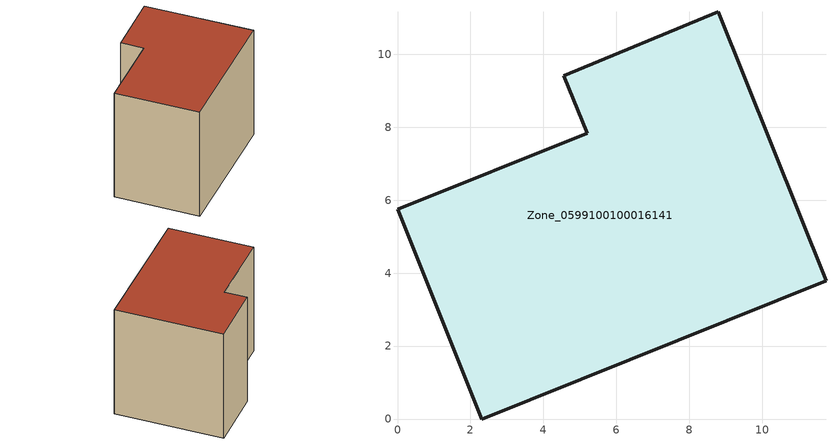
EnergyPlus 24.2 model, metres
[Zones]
Zone_0599100100016141
 floor ground (C_G): 8.79,11.16 11.75,3.79 2.31,0 0,5.75 5.2,7.84 4.56,9.41 z0
 wall outside (C_F): 0,5.75 2.31,0 11.75,3.79 8.79,11.16 4.56,9.41 5.2,7.84 0,5.75 z0:8.63
 roof outside (C_R): 8.79,11.16 4.56,9.41 5.2,7.84 0,5.75 2.31,0 11.75,3.79 z8.63
[BUILDING]
Pand.0599100100016141: North Axis=0; Terrain=City; Loads Convergence Tolerance Value=0.04; Temperature Convergence Tolerance Value=0.4; Solar Distribution=FullExterior; Maximum Number of Warmup Days=25; Minimum Number of Warmup Days=1
[Site:Location]
Rotterdam.The.Hague.AP_ZH_NLD Design_Conditions: Latitude=51.96; Longitude=4.45; Time Zone=1; Elevation=-4.5
[SITE:GROUNDTEMPERATURE:BUILDINGSURFACE]
18, 18, 18, 18, 18, 18, 18, 18, 18, 18, 18, 18
[MATERIAL] Thermal Absorptance=0.9; Solar Absorptance=0.7; Visible Absorptance=0.7
Name | Roughness | Thickness | Conductivity | Density | Specific Heat
G.TI.2015-2018 | MediumSmooth | 0.15 | 0.0428571 | 540 | 1210
F.TI.2015-2018 | Rough | 0.3 | 0.0666667 | 1920 | 840
R.TI.2015-2018 | MediumRough | 0.2 | 0.0333333 | 1500 | 1000
[CONSTRUCTION]
C_G: G.TI.2015-2018
C_F: F.TI.2015-2018
C_R: R.TI.2015-2018
[ZONE]
Zone_0599100100016141: Type=1; Multiplier=1; Ceiling Height=Autocalculate; Volume=Autocalculate; Floor Area=autocalculate; Part of Total Floor Area=Yes
[ZONEINFILTRATION:DESIGNFLOWRATE]
Infil_Zone_0599100100016141: Zone or ZoneList or Space or SpaceList=Zone_0599100100016141; Schedule=AlwaysOn; Design Flow Rate Calculation Method=Flow/Area; Flow Rate per Floor Area=0.0015; Constant Term Coefficient=1; Temperature Term Coefficient=0; Velocity Term Coefficient=0; Velocity Squared Term Coefficient=0
[HVACTEMPLATE:ZONE:IDEALLOADSAIRSYSTEM]
Zone_0599100100016141: Maximum Heating Supply Air Temperature=50; Minimum Cooling Supply Air Temperature=13; Maximum Heating Supply Air Humidity Ratio=0.0156; Minimum Cooling Supply Air Humidity Ratio=0.0077; Heating Limit=NoLimit; Cooling Limit=NoLimit; Dehumidification Control Type=ConstantSensibleHeatRatio; Cooling Sensible Heat Ratio=0.7; Dehumidification Setpoint=60; Humidification Control Type=None; Humidification Setpoint=30; Outdoor Air Method=None; Outdoor Air Flow Rate per Person=0.00944; Outdoor Air Flow Rate per Zone Floor Area=0; Outdoor Air Flow Rate per Zone=0; Demand Controlled Ventilation Type=None; Outdoor Air Economizer Type=NoEconomizer; Heat Recovery Type=None; Sensible Heat Recovery Effectiveness=0.7; Latent Heat Recovery Effectiveness=0.65
[ZONECONTROL:THERMOSTAT]
ThermostatControl_Zone_0599100100016141: Zone or ZoneList=Zone_0599100100016141; Control Type Schedule=DualSetpointControlType; Control 1=Thermostat_Zone_0599100100016141; Temperature Difference Between Cutout And Setpoint=0
[THERMOSTATSETPOINT:DUALSETPOINT]
Thermostat_Zone_0599100100016141: Heating Setpoint Temperature Schedule=HeatingSetpoint_Zone_0599100100016141; Cooling Setpoint Temperature Schedule=CoolingSetpoint_Zone_0599100100016141
[SCHEDULE:COMPACT]
HeatingSetpoint_Zone_0599100100016141: Through: 12/31, For: AllDays, Until: 24:00, 21
CoolingSetpoint_Zone_0599100100016141: Through: 12/31, For: AllDays, Until: 24:00, 24
DualSetpointControlType: Through: 12/31, For: AllDays, Until: 24:00, 4
AlwaysOn: Through: 12/31, For: AllDays, Until: 24:00, 1
